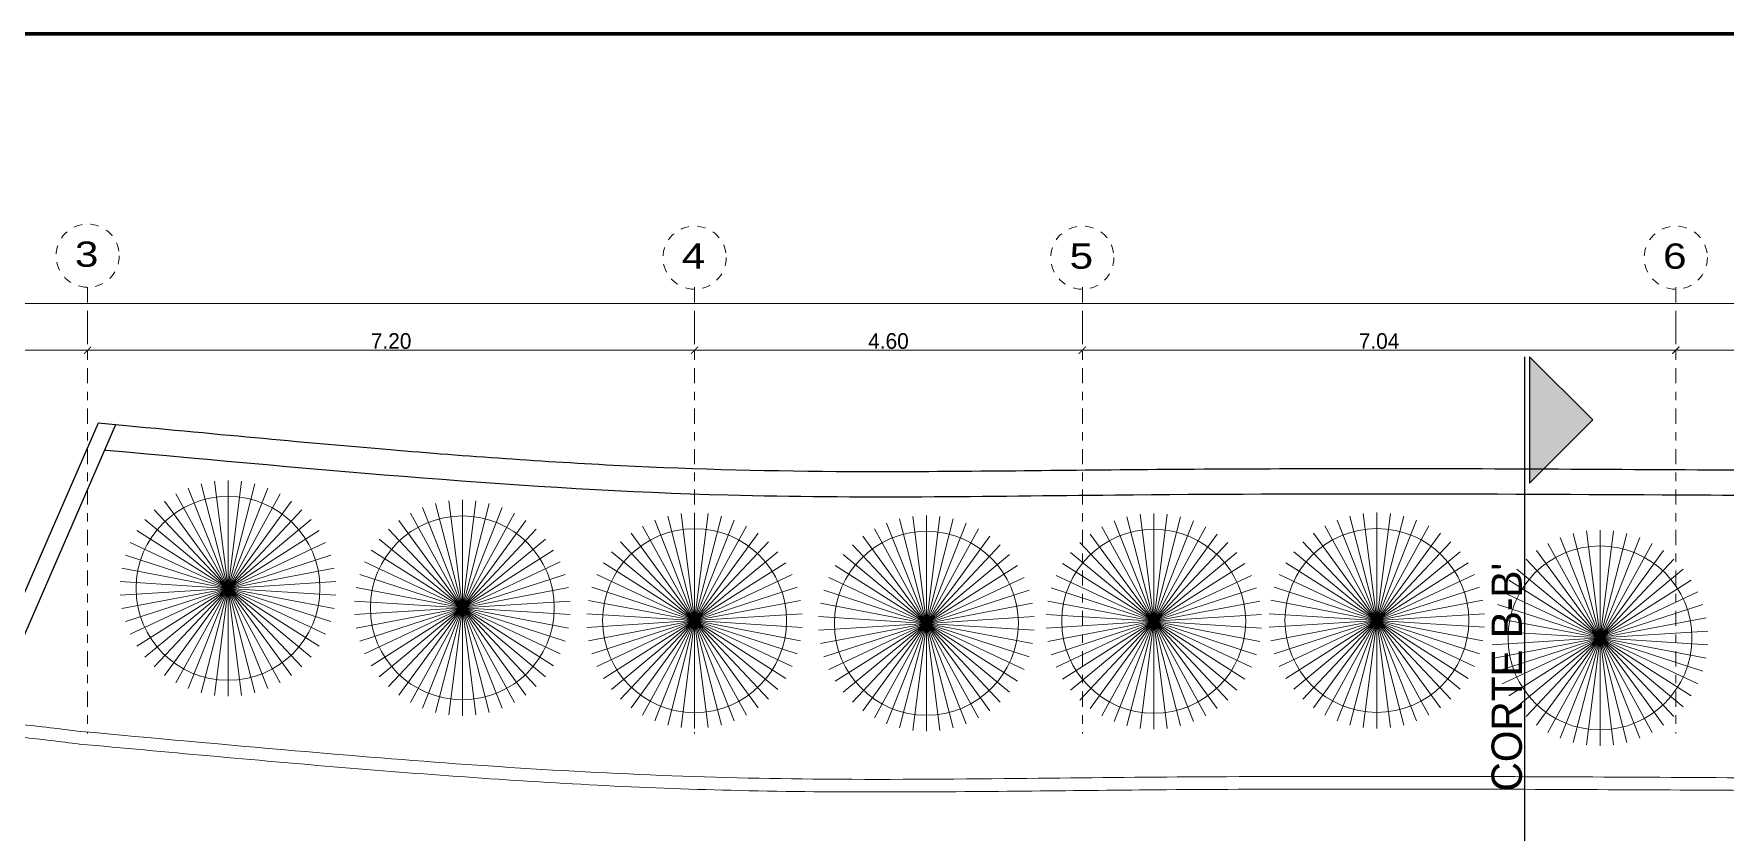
# Model space of a CAD drawing. Header units: millimetres. Extents: x 189.5 to 285.5, y -15 to 51.
# Drawn here: x 214.37 to 234.43, y 41.54 to 51.01 of the extents above; entities that cross this region are included whole.
import ezdxf
from ezdxf.enums import TextEntityAlignment as Align

# ---------------------------------------------------------------- set-up
doc = ezdxf.new("R2010")
doc.units = ezdxf.units.MM
doc.header["$LTSCALE"] = 0.005
doc.header["$MEASUREMENT"] = 0
doc.linetypes.add('ACAD_ISO10W100', pattern=[18, 12, -3, 0, -3])
for name, color, linetype, lineweight in [('Aux', 1, 'Continuous', 9), ('cotas', 1, 'Continuous', 15), ('EJES-REALES', 11, 'ACAD_ISO10W100', 5), ('F', 9, 'Continuous', 100), ('muebles', 2, 'Continuous', 20), ('murosbajos', 3, 'Continuous', 25), ('Tenue', 11, 'Continuous', 5)]:
    doc.layers.add(name, color=color, linetype=linetype, lineweight=lineweight)
doc.layers.add('WB_SIMBOLOS', color=7, linetype='Continuous')
doc.styles.get("Standard").update_dxf_attribs({"font": 'ERASMD.TTF', "height": 0.185})
doc.dimstyles.get("Standard").update_dxf_attribs({"dimtxt": 0.15, "dimasz": 0.085, "dimexe": 0.07, "dimexo": 0.4, "dimgap": 0.015, "dimtad": 1, "dimzin": 1, "dimdsep": 46, "dimtxsty": 'Standard', "dimblk": 'ARCHTICK', "dimcen": 0, "dimclrd": 256, "dimclre": 256, "dimclrt": 2, "dimadec": 0, "dimazin": 0, "dimtfac": 1, "dimtix": 1, "dimtmove": 0, "dimatfit": 0, "dimfxl": 1, "dimlwd": -1, "dimlwe": -1, "dimarcsym": 0})

# ---------------------------------------------------------------- blocks, each defined once
blk = doc.blocks.new('_ArchTick')
at = {"color": 0, "linetype": 'ByBlock', "const_width": 0.15}
blk.add_lwpolyline([(-0.5, -0.5), (0.5, 0.5)], dxfattribs=at)
blk = doc.blocks.new('*D93')
at = {"layer": 'cotas', "transparency": 16777216}
for p, q in [((210.434, 47.58), (210.434, 47.188)), ((215.004, 47.658), (215.004, 47.328)), ((210.434, 47.258), (215.004, 47.258))]:
    blk.add_line(p, q, dxfattribs=at)
at = {"layer": 'Defpoints', "color": 0, "transparency": 16777216}
for p in [(210.434, 47.98), (215.004, 47.258), (215.004, 47.258)]:
    blk.add_point(p, dxfattribs=at)
at = {"layer": 'cotas', "transparency": 16777216, "xscale": 0.085, "yscale": 0.085, "zscale": 0.085, "rotation": 180}
blk.add_blockref('_ArchTick', (210.434, 47.258), dxfattribs=at)
at = {"layer": 'cotas', "transparency": 16777216, "xscale": 0.085, "yscale": 0.085, "zscale": 0.085}
blk.add_blockref('_ArchTick', (215.004, 47.258), dxfattribs=at)
at = {"layer": 'cotas', "color": 2, "transparency": 16777216, "insert": (212.719, 47.366), "char_height": 0.185, "attachment_point": 5}
blk.add_mtext('4.57', dxfattribs=at)
blk = doc.blocks.new('*D94')
at = {"layer": 'cotas', "transparency": 16777216}
for p, q in [((215.004, 47.658), (215.004, 47.328)), ((222.204, 47.658), (222.204, 47.328)), ((215.004, 47.258), (222.204, 47.258))]:
    blk.add_line(p, q, dxfattribs=at)
at = {"layer": 'Defpoints', "color": 0, "transparency": 16777216}
for p in [(215.004, 47.258), (222.204, 47.258), (222.204, 47.258)]:
    blk.add_point(p, dxfattribs=at)
at = {"layer": 'cotas', "transparency": 16777216, "xscale": 0.085, "yscale": 0.085, "zscale": 0.085, "rotation": 180}
blk.add_blockref('_ArchTick', (215.004, 47.258), dxfattribs=at)
at = {"layer": 'cotas', "transparency": 16777216, "xscale": 0.085, "yscale": 0.085, "zscale": 0.085}
blk.add_blockref('_ArchTick', (222.204, 47.258), dxfattribs=at)
at = {"layer": 'cotas', "color": 2, "transparency": 16777216, "insert": (218.604, 47.366), "char_height": 0.185, "attachment_point": 5}
blk.add_mtext('7.20', dxfattribs=at)
blk = doc.blocks.new('*D95')
at = {"layer": 'cotas', "transparency": 16777216}
for p, q in [((222.204, 47.658), (222.204, 47.328)), ((226.804, 47.658), (226.804, 47.328)), ((222.204, 47.258), (226.804, 47.258))]:
    blk.add_line(p, q, dxfattribs=at)
at = {"layer": 'Defpoints', "color": 0, "transparency": 16777216}
for p in [(222.204, 47.258), (226.804, 47.258), (226.804, 47.258)]:
    blk.add_point(p, dxfattribs=at)
at = {"layer": 'cotas', "transparency": 16777216, "xscale": 0.085, "yscale": 0.085, "zscale": 0.085, "rotation": 180}
blk.add_blockref('_ArchTick', (222.204, 47.258), dxfattribs=at)
at = {"layer": 'cotas', "transparency": 16777216, "xscale": 0.085, "yscale": 0.085, "zscale": 0.085}
blk.add_blockref('_ArchTick', (226.804, 47.258), dxfattribs=at)
at = {"layer": 'cotas', "color": 2, "transparency": 16777216, "insert": (224.504, 47.366), "char_height": 0.185, "attachment_point": 5}
blk.add_mtext('4.60', dxfattribs=at)
blk = doc.blocks.new('*D96')
at = {"layer": 'cotas', "transparency": 16777216}
for p, q in [((226.804, 47.658), (226.804, 47.328)), ((233.844, 47.658), (233.844, 47.328)), ((226.804, 47.258), (233.844, 47.258))]:
    blk.add_line(p, q, dxfattribs=at)
at = {"layer": 'Defpoints', "color": 0, "transparency": 16777216}
for p in [(226.804, 47.258), (233.844, 47.258), (233.844, 47.258)]:
    blk.add_point(p, dxfattribs=at)
at = {"layer": 'cotas', "transparency": 16777216, "xscale": 0.085, "yscale": 0.085, "zscale": 0.085, "rotation": 180}
blk.add_blockref('_ArchTick', (226.804, 47.258), dxfattribs=at)
at = {"layer": 'cotas', "transparency": 16777216, "xscale": 0.085, "yscale": 0.085, "zscale": 0.085}
blk.add_blockref('_ArchTick', (233.844, 47.258), dxfattribs=at)
at = {"layer": 'cotas', "color": 2, "transparency": 16777216, "insert": (230.324, 47.366), "char_height": 0.185, "attachment_point": 5}
blk.add_mtext('7.04', dxfattribs=at)
blk = doc.blocks.new('*D97')
at = {"layer": 'cotas', "transparency": 16777216}
for p, q in [((233.844, 47.658), (233.844, 47.328)), ((238.744, 47.658), (238.744, 47.328)), ((233.844, 47.258), (238.744, 47.258))]:
    blk.add_line(p, q, dxfattribs=at)
at = {"layer": 'Defpoints', "color": 0, "transparency": 16777216}
for p in [(233.844, 47.258), (238.744, 47.258), (238.744, 47.258)]:
    blk.add_point(p, dxfattribs=at)
at = {"layer": 'cotas', "transparency": 16777216, "xscale": 0.085, "yscale": 0.085, "zscale": 0.085, "rotation": 180}
blk.add_blockref('_ArchTick', (233.844, 47.258), dxfattribs=at)
at = {"layer": 'cotas', "transparency": 16777216, "xscale": 0.085, "yscale": 0.085, "zscale": 0.085}
blk.add_blockref('_ArchTick', (238.744, 47.258), dxfattribs=at)
at = {"layer": 'cotas', "color": 2, "transparency": 16777216, "insert": (236.294, 47.366), "char_height": 0.185, "attachment_point": 5}
blk.add_mtext('4.90', dxfattribs=at)
blk = doc.blocks.new('*D122')
at = {"layer": 'cotas', "transparency": 16777216}
for p, q in [((212.822, 47.036), (212.822, 47.883)), ((212.822, 47.813), (257.414, 47.813)), ((257.414, 47.036), (257.414, 47.883))]:
    blk.add_line(p, q, dxfattribs=at)
at = {"layer": 'Defpoints', "color": 0, "transparency": 16777216}
for p in [(257.414, 47.813), (212.822, 46.636), (257.414, 46.636)]:
    blk.add_point(p, dxfattribs=at)
at = {"layer": 'cotas', "transparency": 16777216, "xscale": 0.085, "yscale": 0.085, "zscale": 0.085, "rotation": 180}
blk.add_blockref('_ArchTick', (212.822, 47.813), dxfattribs=at)
at = {"layer": 'cotas', "transparency": 16777216, "xscale": 0.085, "yscale": 0.085, "zscale": 0.085}
blk.add_blockref('_ArchTick', (257.414, 47.813), dxfattribs=at)
at = {"layer": 'cotas', "color": 2, "transparency": 16777216, "insert": (235.118, 47.921), "char_height": 0.185, "attachment_point": 5}
blk.add_mtext('44.59', dxfattribs=at)

msp = doc.modelspace()

# ---------------------------------------------------------------- hatches: boundary and pattern name
at = {"layer": 'WB_SIMBOLOS'}
msp.add_hatch(color=256, dxfattribs=at).paths.add_polyline_path([(232.859, 46.431), (232.109, 47.181), (232.109, 45.681)])

# ---------------------------------------------------------------- linework, layer by layer
at = {"layer": 'Aux'}
for centre in [(216.669, 44.431), (219.449, 44.2), (222.204, 44.048), (224.954, 44.016), (227.651, 44.04), (230.298, 44.05), (232.945, 43.843)]:
    msp.add_circle(centre, 1.091, dxfattribs=at)
at = {"layer": 'EJES-REALES', "ltscale": 3}
for p, q in [((215.004, 48.005), (215.004, 42.71)), ((222.204, 48.005), (222.204, 42.71)), ((226.804, 48.005), (226.804, 42.71)), ((233.844, 48.005), (233.844, 42.71))]:
    msp.add_line(p, q, dxfattribs=at)
at = {"layer": 'EJES-REALES'}
for centre in [(215.004, 48.38), (222.204, 48.357), (226.804, 48.357), (233.844, 48.357)]:
    msp.add_circle(centre, 0.375, dxfattribs=at)
at = {"layer": 'F'}
msp.add_line((285.516, 51.014), (189.516, 51.014), dxfattribs=at)
at = {"layer": 'muebles'}
for points, knots in [([(248.656, 42.973), (248.148, 42.885), (247.639, 42.807), (246.002, 42.583), (244.877, 42.47), (241.889, 42.249), (240.036, 42.197), (237.033, 42.171), (235.868, 42.177), (233.292, 42.19), (231.888, 42.199), (229.676, 42.2), (228.867, 42.198), (227.384, 42.189), (226.712, 42.181), (225.235, 42.166), (224.43, 42.16), (222.929, 42.174), (222.235, 42.192), (220.861, 42.252), (220.18, 42.293), (218.82, 42.389), (218.142, 42.445), (216.62, 42.577), (215.776, 42.655), (214.92, 42.733)], [9.487888, 9.487888, 9.487888, 9.487888, 10.917391, 10.917391, 14.095757, 14.095757, 19.406743, 19.406743, 22.83382, 22.83382, 27.127504, 27.127504, 29.61048, 29.61048, 31.673514, 31.673514, 34.024114, 34.024114, 35.973335, 35.973335, 37.922557, 37.922557, 39.871778, 39.871778, 42.274411, 42.274411, 42.274411, 42.274411]), ([(214.925, 42.732), (214.681, 42.762), (214.436, 42.793), (214.062, 42.831), (213.934, 42.843), (213.807, 42.855)], [0, 0, 0, 0, 0.736627, 0.736627, 1.120163, 1.120163, 1.120163, 1.120163]), ([(248.681, 42.825), (248.27, 42.754), (247.858, 42.689), (246.625, 42.513), (245.805, 42.417), (243.355, 42.186), (241.734, 42.104), (238.572, 42.023), (237.028, 42.022), (234.179, 42.035), (232.872, 42.044), (230.269, 42.051), (228.976, 42.05), (227.16, 42.036), (226.641, 42.03), (225.579, 42.019), (225.039, 42.015), (223.915, 42.014), (223.329, 42.018), (222.206, 42.044), (221.676, 42.064), (220.625, 42.116), (220.102, 42.149), (218.537, 42.258), (217.498, 42.348), (215.938, 42.489), (215.424, 42.536), (214.906, 42.583)], [9.487888, 9.487888, 9.487888, 9.487888, 10.640709, 10.640709, 12.94624, 12.94624, 17.557303, 17.557303, 22.044462, 22.044462, 26.021596, 26.021596, 29.99873, 29.99873, 31.587194, 31.587194, 33.175658, 33.175658, 34.85018, 34.85018, 36.343011, 36.343011, 37.835841, 37.835841, 40.821501, 40.821501, 42.274411, 42.274411, 42.274411, 42.274411])]:
    msp.add_open_spline(points, degree=3, knots=knots, dxfattribs=at)
msp.add_spline([(214.906, 42.583), (214.226, 42.664), (213.744, 42.71)], degree=3, dxfattribs=at)
at = {"layer": 'murosbajos'}
for p, q in [((215.127, 46.391), (200.783, 13.407)), ((215.335, 46.372), (202.824, 17.587)), ((215.335, 46.372), (215.127, 46.391))]:
    msp.add_line(p, q, dxfattribs=at)
for points, knots in [([(248.089, 46.579), (247.214, 46.428), (246.335, 46.305), (244.208, 46.069), (242.957, 45.979), (239.744, 45.83), (237.78, 45.82), (234.12, 45.834), (232.581, 45.847), (229.74, 45.851), (228.546, 45.848), (226.252, 45.828), (225.154, 45.811), (223.146, 45.819), (222.236, 45.841), (220.415, 45.932), (219.504, 45.998), (217.619, 46.156), (216.646, 46.25), (215.335, 46.372)], [9.436028, 9.436028, 9.436028, 9.436028, 12.117915, 12.117915, 15.8931, 15.8931, 21.791388, 21.791388, 26.735018, 26.735018, 30.312089, 30.312089, 33.607777, 33.607777, 36.358026, 36.358026, 39.108276, 39.108276, 42.043518, 42.043518, 42.043518, 42.043518]), ([(248.089, 46.274), (248.014, 46.261), (244.915, 45.738), (240.24, 45.496), (233.278, 45.544), (228.005, 45.564), (221.73, 45.452), (217.807, 45.835), (215.222, 46.069)], [9.487888, 9.487888, 9.487888, 9.487888, 9.715997, 18.912676, 23.462676, 30.462676, 35.062676, 42.274411, 42.274411, 42.274411, 42.274411])]:
    msp.add_open_spline(points, degree=3, knots=knots, dxfattribs=at)
msp.add_open_spline([(215.222, 46.069), (215.216, 46.069), (215.21, 46.07), (215.204, 46.07)], degree=3, dxfattribs=at)
at = {"layer": 'Tenue'}
for p, q in [((216.669, 44.431), (216.052, 45.554)), ((216.669, 44.431), (216.197, 45.622)), ((216.669, 44.431), (216.35, 45.672)), ((216.669, 44.431), (216.508, 45.702)), ((216.669, 44.431), (216.669, 45.712)), ((216.669, 44.431), (216.829, 45.702)), ((216.669, 44.431), (216.987, 45.672)), ((216.669, 44.431), (217.14, 45.622)), ((216.669, 44.431), (217.286, 45.554)), ((216.669, 44.431), (215.792, 45.365)), ((216.669, 44.431), (215.916, 45.468)), ((216.669, 44.431), (217.421, 45.468)), ((216.669, 44.431), (217.545, 45.365)), ((219.449, 44.2), (218.977, 45.39)), ((219.449, 44.2), (219.13, 45.44)), ((219.449, 44.2), (219.288, 45.47)), ((219.449, 44.2), (219.449, 45.48)), ((219.449, 44.2), (219.609, 45.47)), ((219.449, 44.2), (219.767, 45.44)), ((219.449, 44.2), (219.92, 45.39)), ((216.669, 44.431), (215.682, 45.248)), ((216.669, 44.431), (217.655, 45.248)), ((219.449, 44.2), (218.696, 45.236)), ((219.449, 44.2), (218.832, 45.322)), ((219.449, 44.2), (220.066, 45.322)), ((219.449, 44.2), (220.202, 45.236)), ((222.204, 44.048), (221.587, 45.171)), ((222.204, 44.048), (221.732, 45.239)), ((222.204, 44.048), (221.885, 45.289)), ((222.204, 44.048), (222.043, 45.319)), ((222.204, 44.048), (222.204, 45.329)), ((222.204, 44.048), (222.364, 45.319)), ((222.204, 44.048), (222.522, 45.289)), ((222.204, 44.048), (222.675, 45.239)), ((222.204, 44.048), (222.821, 45.171)), ((224.954, 44.016), (224.482, 45.206)), ((224.954, 44.016), (224.635, 45.256)), ((224.954, 44.016), (224.793, 45.286)), ((224.954, 44.016), (224.954, 45.296)), ((224.954, 44.016), (225.114, 45.286)), ((224.954, 44.016), (225.272, 45.256)), ((224.954, 44.016), (225.425, 45.206)), ((227.651, 44.04), (227.034, 45.162)), ((227.651, 44.04), (227.18, 45.231)), ((227.651, 44.04), (227.333, 45.28)), ((227.651, 44.04), (227.491, 45.311)), ((227.651, 44.04), (227.651, 45.321)), ((227.651, 44.04), (227.812, 45.311)), ((227.651, 44.04), (227.97, 45.28)), ((227.651, 44.04), (228.123, 45.231)), ((227.651, 44.04), (228.268, 45.162)), ((230.298, 44.05), (229.681, 45.172)), ((230.298, 44.05), (229.826, 45.24)), ((230.298, 44.05), (229.979, 45.29)), ((230.298, 44.05), (230.137, 45.32)), ((230.298, 44.05), (230.298, 45.33)), ((230.298, 44.05), (230.458, 45.32)), ((230.298, 44.05), (230.616, 45.29)), ((230.298, 44.05), (230.769, 45.24)), ((230.298, 44.05), (230.915, 45.172)), ((216.669, 44.431), (215.51, 44.977)), ((216.669, 44.431), (215.587, 45.118)), ((216.669, 44.431), (217.75, 45.118)), ((216.669, 44.431), (217.827, 44.977)), ((219.449, 44.2), (218.462, 45.016)), ((219.449, 44.2), (218.572, 45.133)), ((219.449, 44.2), (220.326, 45.133)), ((219.449, 44.2), (220.436, 45.016)), ((222.204, 44.048), (221.327, 44.982)), ((222.204, 44.048), (221.451, 45.085)), ((222.204, 44.048), (222.957, 45.085)), ((222.204, 44.048), (223.081, 44.982)), ((224.954, 44.016), (224.077, 44.949)), ((224.954, 44.016), (224.201, 45.052)), ((224.954, 44.016), (224.337, 45.138)), ((224.954, 44.016), (225.571, 45.138)), ((224.954, 44.016), (225.706, 45.052)), ((224.954, 44.016), (225.83, 44.949)), ((227.651, 44.04), (226.774, 44.974)), ((227.651, 44.04), (226.898, 45.076)), ((227.651, 44.04), (228.404, 45.076)), ((227.651, 44.04), (228.528, 44.974)), ((230.298, 44.05), (229.421, 44.983)), ((230.298, 44.05), (229.545, 45.086)), ((230.298, 44.05), (231.051, 45.086)), ((230.298, 44.05), (231.175, 44.983)), ((232.945, 43.843), (232.328, 44.965)), ((232.945, 43.843), (232.473, 45.034)), ((232.945, 43.843), (232.626, 45.083)), ((232.945, 43.843), (232.784, 45.113)), ((232.945, 43.843), (232.945, 45.123)), ((232.945, 43.843), (233.105, 45.113)), ((232.945, 43.843), (233.263, 45.083)), ((232.945, 43.843), (233.416, 45.034)), ((232.945, 43.843), (233.562, 44.965)), ((216.669, 44.431), (215.451, 44.827)), ((216.669, 44.431), (217.887, 44.827)), ((219.449, 44.2), (218.29, 44.745)), ((219.449, 44.2), (218.368, 44.886)), ((219.449, 44.2), (220.53, 44.886)), ((219.449, 44.2), (220.608, 44.745)), ((222.204, 44.048), (221.217, 44.865)), ((222.204, 44.048), (223.191, 44.865)), ((224.954, 44.016), (223.967, 44.832)), ((224.954, 44.016), (225.94, 44.832)), ((227.651, 44.04), (226.664, 44.856)), ((227.651, 44.04), (228.638, 44.856)), ((230.298, 44.05), (229.311, 44.866)), ((230.298, 44.05), (231.285, 44.866)), ((232.945, 43.843), (232.068, 44.776)), ((232.945, 43.843), (232.192, 44.879)), ((232.945, 43.843), (233.697, 44.879)), ((232.945, 43.843), (233.821, 44.776)), ((216.669, 44.431), (215.411, 44.671)), ((216.669, 44.431), (217.927, 44.671)), ((219.449, 44.2), (218.231, 44.595)), ((219.449, 44.2), (220.667, 44.595)), ((222.204, 44.048), (221.045, 44.594)), ((222.204, 44.048), (221.123, 44.735)), ((222.204, 44.048), (223.285, 44.735)), ((222.204, 44.048), (223.363, 44.594)), ((224.954, 44.016), (223.795, 44.561)), ((224.954, 44.016), (223.872, 44.702)), ((224.954, 44.016), (226.035, 44.702)), ((224.954, 44.016), (226.112, 44.561)), ((227.651, 44.04), (226.492, 44.585)), ((227.651, 44.04), (226.57, 44.726)), ((227.651, 44.04), (228.733, 44.726)), ((227.651, 44.04), (228.81, 44.585)), ((230.298, 44.05), (229.139, 44.595)), ((230.298, 44.05), (229.217, 44.736)), ((230.298, 44.05), (231.379, 44.736)), ((230.298, 44.05), (231.457, 44.595)), ((232.945, 43.843), (231.958, 44.659)), ((232.945, 43.843), (233.932, 44.659)), ((216.669, 44.431), (215.39, 44.512)), ((216.669, 44.431), (215.39, 44.351)), ((216.669, 44.431), (215.411, 44.191)), ((216.669, 44.431), (215.451, 44.036)), ((216.669, 44.431), (215.51, 43.886)), ((216.669, 44.431), (215.587, 43.745)), ((216.669, 44.431), (215.682, 43.615)), ((216.669, 44.431), (215.792, 43.498)), ((216.669, 44.431), (215.916, 43.395)), ((216.669, 44.431), (216.052, 43.309)), ((216.669, 44.431), (216.197, 43.241)), ((216.669, 44.431), (216.35, 43.191)), ((216.669, 44.431), (216.508, 43.161)), ((216.669, 44.431), (217.947, 44.512)), ((216.669, 44.431), (217.927, 44.191)), ((216.669, 44.431), (217.947, 44.351)), ((216.669, 44.431), (216.987, 43.191)), ((216.669, 44.431), (217.14, 43.241)), ((216.669, 44.431), (217.286, 43.309)), ((216.669, 44.431), (217.421, 43.395)), ((216.669, 44.431), (217.545, 43.498)), ((216.669, 44.431), (217.655, 43.615)), ((216.669, 44.431), (217.75, 43.745)), ((216.669, 44.431), (217.827, 43.886)), ((216.669, 44.431), (217.887, 44.036)), ((216.669, 44.431), (216.669, 43.151)), ((216.669, 44.431), (216.829, 43.161)), ((219.449, 44.2), (218.191, 44.44)), ((219.449, 44.2), (220.707, 44.44)), ((222.204, 44.048), (220.986, 44.444)), ((222.204, 44.048), (223.422, 44.444)), ((224.954, 44.016), (223.736, 44.411)), ((224.954, 44.016), (226.172, 44.411)), ((227.651, 44.04), (226.433, 44.436)), ((227.651, 44.04), (228.869, 44.436)), ((230.298, 44.05), (229.08, 44.445)), ((230.298, 44.05), (231.516, 44.445)), ((232.945, 43.843), (231.786, 44.388)), ((232.945, 43.843), (231.863, 44.529)), ((232.945, 43.843), (234.026, 44.529)), ((232.945, 43.843), (234.104, 44.388)), ((219.449, 44.2), (218.171, 44.28)), ((219.449, 44.2), (218.171, 44.119)), ((219.449, 44.2), (218.191, 43.96)), ((219.449, 44.2), (218.231, 43.804)), ((219.449, 44.2), (218.29, 43.654)), ((219.449, 44.2), (218.368, 43.513)), ((219.449, 44.2), (218.462, 43.383)), ((219.449, 44.2), (218.572, 43.266)), ((219.449, 44.2), (218.696, 43.163)), ((219.449, 44.2), (218.832, 43.077)), ((219.449, 44.2), (218.977, 43.009)), ((219.449, 44.2), (219.13, 42.959)), ((219.449, 44.2), (219.288, 42.929)), ((219.449, 44.2), (220.727, 44.28)), ((219.449, 44.2), (220.707, 43.96)), ((219.449, 44.2), (220.727, 44.119)), ((219.449, 44.2), (219.767, 42.959)), ((219.449, 44.2), (219.92, 43.009)), ((219.449, 44.2), (220.066, 43.077)), ((219.449, 44.2), (220.202, 43.163)), ((219.449, 44.2), (220.326, 43.266)), ((219.449, 44.2), (220.436, 43.383)), ((219.449, 44.2), (220.53, 43.513)), ((219.449, 44.2), (220.608, 43.654)), ((219.449, 44.2), (220.667, 43.804)), ((219.449, 44.2), (219.449, 42.919)), ((219.449, 44.2), (219.609, 42.929)), ((222.204, 44.048), (220.946, 44.288)), ((222.204, 44.048), (223.462, 44.288)), ((224.954, 44.016), (223.696, 44.256)), ((224.954, 44.016), (226.212, 44.256)), ((227.651, 44.04), (226.393, 44.28)), ((227.651, 44.04), (228.909, 44.28)), ((230.298, 44.05), (229.04, 44.29)), ((230.298, 44.05), (231.556, 44.29)), ((232.945, 43.843), (231.727, 44.238)), ((232.945, 43.843), (234.163, 44.238)), ((222.204, 44.048), (220.926, 44.129)), ((222.204, 44.048), (220.926, 43.968)), ((222.204, 44.048), (220.946, 43.808)), ((222.204, 44.048), (220.986, 43.653)), ((222.204, 44.048), (221.045, 43.503)), ((222.204, 44.048), (221.123, 43.362)), ((222.204, 44.048), (221.217, 43.232)), ((222.204, 44.048), (221.327, 43.115)), ((222.204, 44.048), (221.451, 43.012)), ((222.204, 44.048), (221.587, 42.926)), ((222.204, 44.048), (221.732, 42.858)), ((222.204, 44.048), (221.885, 42.808)), ((222.204, 44.048), (222.043, 42.778)), ((222.204, 44.048), (223.482, 44.129)), ((222.204, 44.048), (223.462, 43.808)), ((222.204, 44.048), (223.482, 43.968)), ((222.204, 44.048), (222.522, 42.808)), ((222.204, 44.048), (222.675, 42.858)), ((222.204, 44.048), (222.821, 42.926)), ((222.204, 44.048), (222.957, 43.012)), ((222.204, 44.048), (223.081, 43.115)), ((222.204, 44.048), (223.191, 43.232)), ((222.204, 44.048), (223.285, 43.362)), ((222.204, 44.048), (223.363, 43.503)), ((222.204, 44.048), (223.422, 43.653)), ((222.204, 44.048), (222.204, 42.768)), ((222.204, 44.048), (222.364, 42.778)), ((224.954, 44.016), (223.675, 44.096)), ((224.954, 44.016), (223.675, 43.935)), ((224.954, 44.016), (223.696, 43.776)), ((224.954, 44.016), (223.736, 43.62)), ((224.954, 44.016), (223.795, 43.47)), ((224.954, 44.016), (223.872, 43.329)), ((224.954, 44.016), (223.967, 43.199)), ((224.954, 44.016), (224.077, 43.082)), ((224.954, 44.016), (224.201, 42.979)), ((224.954, 44.016), (224.337, 42.893)), ((224.954, 44.016), (224.482, 42.825)), ((224.954, 44.016), (224.635, 42.775)), ((224.954, 44.016), (224.793, 42.745)), ((224.954, 44.016), (226.232, 44.096)), ((224.954, 44.016), (226.212, 43.776)), ((224.954, 44.016), (226.232, 43.935)), ((224.954, 44.016), (225.272, 42.775)), ((224.954, 44.016), (225.425, 42.825)), ((224.954, 44.016), (225.571, 42.893)), ((224.954, 44.016), (225.706, 42.979)), ((224.954, 44.016), (225.83, 43.082)), ((224.954, 44.016), (225.94, 43.199)), ((224.954, 44.016), (226.035, 43.329)), ((224.954, 44.016), (226.112, 43.47)), ((224.954, 44.016), (226.172, 43.62)), ((224.954, 44.016), (224.954, 42.735)), ((224.954, 44.016), (225.114, 42.745)), ((227.651, 44.04), (226.373, 44.12)), ((227.651, 44.04), (226.373, 43.96)), ((227.651, 44.04), (226.393, 43.8)), ((227.651, 44.04), (226.433, 43.644)), ((227.651, 44.04), (226.492, 43.495)), ((227.651, 44.04), (226.57, 43.354)), ((227.651, 44.04), (226.664, 43.224)), ((227.651, 44.04), (226.774, 43.106)), ((227.651, 44.04), (226.898, 43.004)), ((227.651, 44.04), (227.034, 42.918)), ((227.651, 44.04), (227.18, 42.849)), ((227.651, 44.04), (227.333, 42.799)), ((227.651, 44.04), (227.491, 42.769)), ((227.651, 44.04), (228.929, 44.12)), ((227.651, 44.04), (228.909, 43.8)), ((227.651, 44.04), (228.929, 43.96)), ((227.651, 44.04), (227.97, 42.799)), ((227.651, 44.04), (228.123, 42.849)), ((227.651, 44.04), (228.268, 42.918)), ((227.651, 44.04), (228.404, 43.004)), ((227.651, 44.04), (228.528, 43.106)), ((227.651, 44.04), (228.638, 43.224)), ((227.651, 44.04), (228.733, 43.354)), ((227.651, 44.04), (228.81, 43.495)), ((227.651, 44.04), (228.869, 43.644)), ((227.651, 44.04), (227.651, 42.759)), ((227.651, 44.04), (227.812, 42.769)), ((230.298, 44.05), (229.02, 44.13)), ((230.298, 44.05), (229.02, 43.969)), ((230.298, 44.05), (229.04, 43.81)), ((230.298, 44.05), (229.08, 43.654)), ((230.298, 44.05), (229.139, 43.504)), ((230.298, 44.05), (229.217, 43.363)), ((230.298, 44.05), (229.311, 43.233)), ((230.298, 44.05), (229.421, 43.116)), ((230.298, 44.05), (229.545, 43.013)), ((230.298, 44.05), (229.681, 42.927)), ((230.298, 44.05), (229.826, 42.859)), ((230.298, 44.05), (229.979, 42.809)), ((230.298, 44.05), (230.137, 42.779)), ((230.298, 44.05), (231.576, 44.13)), ((230.298, 44.05), (231.556, 43.81)), ((230.298, 44.05), (231.576, 43.969)), ((230.298, 44.05), (230.616, 42.809)), ((230.298, 44.05), (230.769, 42.859)), ((230.298, 44.05), (230.915, 42.927)), ((230.298, 44.05), (231.051, 43.013)), ((230.298, 44.05), (231.175, 43.116)), ((230.298, 44.05), (231.285, 43.233)), ((230.298, 44.05), (231.379, 43.363)), ((230.298, 44.05), (231.457, 43.504)), ((230.298, 44.05), (231.516, 43.654)), ((230.298, 44.05), (230.298, 42.769)), ((230.298, 44.05), (230.458, 42.779)), ((232.945, 43.843), (231.687, 44.083)), ((232.945, 43.843), (234.203, 44.083)), ((232.945, 43.843), (231.666, 43.923)), ((232.945, 43.843), (231.666, 43.762)), ((232.945, 43.843), (231.687, 43.603)), ((232.945, 43.843), (231.727, 43.447)), ((232.945, 43.843), (231.786, 43.297)), ((232.945, 43.843), (231.863, 43.156)), ((232.945, 43.843), (231.958, 43.026)), ((232.945, 43.843), (232.068, 42.909)), ((232.945, 43.843), (232.192, 42.807)), ((232.945, 43.843), (232.328, 42.72)), ((232.945, 43.843), (232.473, 42.652)), ((232.945, 43.843), (232.626, 42.602)), ((232.945, 43.843), (232.784, 42.572)), ((232.945, 43.843), (234.223, 43.923)), ((232.945, 43.843), (234.203, 43.603)), ((232.945, 43.843), (234.223, 43.762)), ((232.945, 43.843), (233.263, 42.602)), ((232.945, 43.843), (233.416, 42.652)), ((232.945, 43.843), (233.562, 42.72)), ((232.945, 43.843), (233.697, 42.807)), ((232.945, 43.843), (233.821, 42.909)), ((232.945, 43.843), (233.932, 43.026)), ((232.945, 43.843), (234.026, 43.156)), ((232.945, 43.843), (234.104, 43.297)), ((232.945, 43.843), (234.163, 43.447)), ((232.945, 43.843), (232.945, 42.562)), ((232.945, 43.843), (233.105, 42.572))]:
    msp.add_line(p, q, dxfattribs=at)
at = {"layer": 'WB_SIMBOLOS'}
for p, q in [((232.049, 47.179), (232.049, 41.179)), ((232.109, 47.181), (232.859, 46.431)), ((232.109, 47.181), (232.109, 45.681)), ((232.109, 45.681), (232.859, 46.431))]:
    msp.add_line(p, q, dxfattribs=at)

# ---------------------------------------------------------------- texts
at = {"layer": 'EJES-REALES', "width": 1.25}
for s, p in [('3', (214.992, 48.248)), ('4', (222.192, 48.225)), ('5', (226.792, 48.225)), ('6', (233.832, 48.225))]:
    msp.add_text(s, height=0.3, dxfattribs=at).set_placement(p, align=Align.CENTER)
at = {"layer": 'WB_SIMBOLOS'}
msp.add_text("CORTE B-B'", height=0.36, rotation=90, dxfattribs=at).set_placement((232.018, 42.021))

# ---------------------------------------------------------------- dimensions: what is measured, and where the dimension line sits
at = {"layer": 'cotas'}
for base, p1, p2, picture, middle in [((215.004, 47.258), (210.434, 47.98), (215.004, 47.258), '*D93', (212.719, 47.366)), ((222.204, 47.258), (215.004, 47.258), (222.204, 47.258), '*D94', (218.604, 47.366)), ((226.804, 47.258), (222.204, 47.258), (226.804, 47.258), '*D95', (224.504, 47.366)), ((233.844, 47.258), (226.804, 47.258), (233.844, 47.258), '*D96', (230.324, 47.366)), ((238.744, 47.258), (233.844, 47.258), (238.744, 47.258), '*D97', (236.294, 47.366))]:
    dim = msp.add_linear_dim(base=base, p1=p1, p2=p2, dimstyle='Standard', override={"dimtmove": 1}, dxfattribs=at)
    dim.commit()
    dim.dimension.update_dxf_attribs({"geometry": picture, "text_midpoint": middle})
dim = msp.add_linear_dim(base=(257.414, 47.813), p1=(212.822, 46.636), p2=(257.414, 46.636), dimstyle='Standard', dxfattribs=at)
dim.commit()
dim.dimension.update_dxf_attribs({"geometry": '*D122', "text_midpoint": (235.118, 47.921)})

doc.saveas('drawing.dxf')
